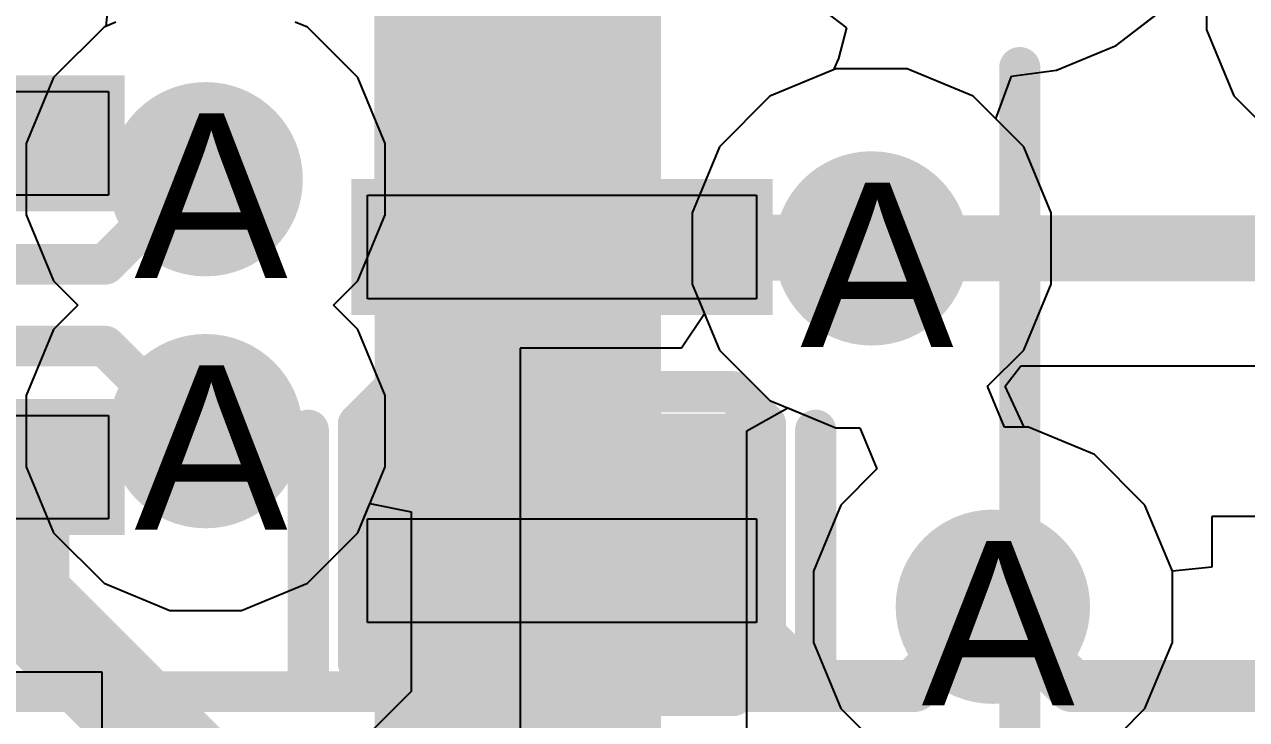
# Model space of a CAD drawing. Header units: inches. Extents: x 0 to 5271, y 0 to 5417.
# Drawn here: x 2.516 to 6.288, y 50.412 to 52.558 of the extents above; entities that cross this region are included whole.
import ezdxf

# ---------------------------------------------------------------- set-up
doc = ezdxf.new("R2010")
doc.units = ezdxf.units.IN
for name, color, linetype in [('Bottom Layer', 5, 'Continuous'), ('Bottom Overlay', 54, 'Continuous'), ('Bottom Paste', 16, 'Continuous'), ('Bottom Solder', 6, 'Continuous'), ('Drill Drawing', 1, 'Continuous'), ('L2_GND1', 16, 'Continuous'), ('L3_SIG1', 76, 'Continuous'), ('L4_PWR', 90, 'Continuous'), ('L5_GND2', 156, 'Continuous'), ('L6_SIG2', 130, 'Continuous'), ('L7_GND3', 216, 'Continuous'), ('Top Layer', 1, 'Continuous'), ('Top Overlay', 2, 'Continuous'), ('Top Paste', 8, 'Continuous'), ('Top Solder', 216, 'Continuous'), ('Via Holes', 16, 'Continuous')]:
    doc.layers.add(name, color=color, linetype=linetype)
doc.styles.add('Arial', font='', dxfattribs={"height": 0.2})
doc.styles.get('Arial').set_extended_font_data('Arial')

# ---------------------------------------------------------------- blocks, each defined once
blk = doc.blocks.new('C___0402_B_83')
at = {"layer": 'Bottom Layer'}
for points in [[(-0.2413, 0.3175), (-0.2413, -0.3175), (-0.6985, -0.3175), (-0.6985, 0.3175)], [(0.6985, 0.3175), (0.6985, -0.3175), (0.2413, -0.3175), (0.2413, 0.3175)]]:
    blk.add_hatch(color=5, dxfattribs=at).paths.add_polyline_path(points)
at = {"layer": 'Bottom Paste'}
for points in [[(-0.2413, 0.3175), (-0.2413, -0.3175), (-0.6985, -0.3175), (-0.6985, 0.3175)], [(0.6985, 0.3175), (0.6985, -0.3175), (0.2413, -0.3175), (0.2413, 0.3175)]]:
    blk.add_hatch(color=16, dxfattribs=at).paths.add_polyline_path(points)
at = {"layer": 'Bottom Solder'}
for points in [[(-0.1813, 0.3775), (-0.1813, -0.3775), (-0.7585, -0.3775), (-0.7585, 0.3775)], [(0.7585, 0.3775), (0.7585, -0.3775), (0.1813, -0.3775), (0.1813, 0.3775)]]:
    blk.add_hatch(color=6, dxfattribs=at).paths.add_polyline_path(points)
at = {"layer": 'Bottom Overlay'}
for points in [[(-0.7874, -0.4064, 0.127, 0.127, 0), (-0.7874, 0.4064, 0.127, 0.127, 0)], [(-0.2794, 0.4064, 0.127, 0.127, 0), (-0.7874, 0.4064, 0.127, 0.127, 0)], [(0.7874, 0.4064, 0.127, 0.127, 0), (0.2794, 0.4064, 0.127, 0.127, 0)], [(0.7874, -0.4064, 0.127, 0.127, 0), (0.7874, 0.4064, 0.127, 0.127, 0)], [(-0.2794, -0.4064, 0.127, 0.127, 0), (-0.7874, -0.4064, 0.127, 0.127, 0)], [(0.7874, -0.4064, 0.127, 0.127, 0), (0.2794, -0.4064, 0.127, 0.127, 0)]]:
    blk.add_lwpolyline(points, format="xyseb", dxfattribs=at)
for points in [[(-0.8192, 0.4064, 0.0635, 0.0635, 1), (-0.7557, 0.4064, 0.0635, 0.0635, 1)], [(-0.8192, 0.4064, 0.0635, 0.0635, 1), (-0.7557, 0.4064, 0.0635, 0.0635, 1)], [(-0.3112, 0.4064, 0.0635, 0.0635, 1), (-0.2477, 0.4064, 0.0635, 0.0635, 1)], [(0.2476, 0.4064, 0.0635, 0.0635, 1), (0.3111, 0.4064, 0.0635, 0.0635, 1)], [(0.7556, 0.4064, 0.0635, 0.0635, 1), (0.8191, 0.4064, 0.0635, 0.0635, 1)], [(0.7556, 0.4064, 0.0635, 0.0635, 1), (0.8191, 0.4064, 0.0635, 0.0635, 1)], [(-0.8192, -0.4064, 0.0635, 0.0635, 1), (-0.7557, -0.4064, 0.0635, 0.0635, 1)], [(-0.8192, -0.4064, 0.0635, 0.0635, 1), (-0.7557, -0.4064, 0.0635, 0.0635, 1)], [(-0.3112, -0.4064, 0.0635, 0.0635, 1), (-0.2477, -0.4064, 0.0635, 0.0635, 1)], [(0.2476, -0.4064, 0.0635, 0.0635, 1), (0.3111, -0.4064, 0.0635, 0.0635, 1)], [(0.7556, -0.4064, 0.0635, 0.0635, 1), (0.8191, -0.4064, 0.0635, 0.0635, 1)], [(0.7556, -0.4064, 0.0635, 0.0635, 1), (0.8191, -0.4064, 0.0635, 0.0635, 1)]]:
    blk.add_lwpolyline(points, format="xyseb", close=True, dxfattribs=at)
blk = doc.blocks.new('DFN1006_2L__B__D____________B_99')
at = {"layer": 'Bottom Layer'}
for points in [[(-0.525, 0.35), (-0.125, 0.35), (-0.125, -0.35), (-0.525, -0.35)], [(0.125, 0.35), (0.525, 0.35), (0.525, -0.35), (0.125, -0.35)]]:
    blk.add_hatch(color=5, dxfattribs=at).paths.add_polyline_path(points)
at = {"layer": 'Bottom Paste'}
for points in [[(-0.525, 0.35), (-0.125, 0.35), (-0.125, -0.35), (-0.525, -0.35)], [(0.125, 0.35), (0.525, 0.35), (0.525, -0.35), (0.125, -0.35)]]:
    blk.add_hatch(color=16, dxfattribs=at).paths.add_polyline_path(points)
at = {"layer": 'Bottom Solder'}
for points in [[(-0.5758, 0.4008), (-0.0742, 0.4008), (-0.0742, -0.4008), (-0.5758, -0.4008)], [(0.0742, 0.4008), (0.5758, 0.4008), (0.5758, -0.4008), (0.0742, -0.4008)]]:
    blk.add_hatch(color=6, dxfattribs=at).paths.add_polyline_path(points)
at = {"layer": 'Bottom Overlay'}
for points in [[(-0.5284, 0.4692, 0.127, 0.127, 0), (-0.6284, 0.3692, 0.127, 0.127, 0)], [(-0.254, 0.4692, 0.127, 0.127, 0), (-0.5284, 0.4692, 0.127, 0.127, 0)], [(0.5283, 0.4692, 0.127, 0.127, 0), (0.254, 0.4692, 0.127, 0.127, 0)], [(0.6283, 0.3692, 0.127, 0.127, 0), (0.5283, 0.4692, 0.127, 0.127, 0)], [(-0.783, 0.41, 0.127, 0.127, 0), (-0.783, -0.35, 0.127, 0.127, 0)], [(0.7829, 0.41, 0.127, 0.127, 0), (0.7829, -0.35, 0.127, 0.127, 0)], [(-0.6284, 0.3692, 0.127, 0.127, 0), (-0.6284, -0.3691, 0.127, 0.127, 0)], [(0.6283, 0.3692, 0.127, 0.127, 0), (0.6283, -0.3691, 0.127, 0.127, 0)], [(-0.5284, -0.4691, 0.127, 0.127, 0), (-0.6284, -0.3691, 0.127, 0.127, 0)], [(0.6283, -0.3691, 0.127, 0.127, 0), (0.5283, -0.4691, 0.127, 0.127, 0)], [(-0.4984, -0.4691, 0.127, 0.127, 0), (-0.5284, -0.4691, 0.127, 0.127, 0)], [(-0.254, -0.4691, 0.127, 0.127, 0), (-0.4984, -0.4691, 0.127, 0.127, 0)], [(0.4983, -0.4691, 0.127, 0.127, 0), (0.254, -0.4691, 0.127, 0.127, 0)], [(0.5283, -0.4691, 0.127, 0.127, 0), (0.4983, -0.4691, 0.127, 0.127, 0)]]:
    blk.add_lwpolyline(points, format="xyseb", dxfattribs=at)
for points in [[(-0.5601, 0.4692, 0.0635, 0.0635, 1), (-0.4966, 0.4692, 0.0635, 0.0635, 1)], [(-0.5601, 0.4692, 0.0635, 0.0635, 1), (-0.4966, 0.4692, 0.0635, 0.0635, 1)], [(-0.2858, 0.4692, 0.0635, 0.0635, 1), (-0.2223, 0.4692, 0.0635, 0.0635, 1)], [(0.2222, 0.4692, 0.0635, 0.0635, 1), (0.2857, 0.4692, 0.0635, 0.0635, 1)], [(0.4965, 0.4692, 0.0635, 0.0635, 1), (0.56, 0.4692, 0.0635, 0.0635, 1)], [(0.4965, 0.4692, 0.0635, 0.0635, 1), (0.56, 0.4692, 0.0635, 0.0635, 1)], [(-0.8147, 0.41, 0.0635, 0.0635, 1), (-0.7512, 0.41, 0.0635, 0.0635, 1)], [(0.7512, 0.41, 0.0635, 0.0635, 1), (0.8147, 0.41, 0.0635, 0.0635, 1)], [(-0.6601, 0.3692, 0.0635, 0.0635, 1), (-0.5966, 0.3692, 0.0635, 0.0635, 1)], [(-0.6601, 0.3692, 0.0635, 0.0635, 1), (-0.5966, 0.3692, 0.0635, 0.0635, 1)], [(0.5966, 0.3692, 0.0635, 0.0635, 1), (0.6601, 0.3692, 0.0635, 0.0635, 1)], [(0.5966, 0.3692, 0.0635, 0.0635, 1), (0.6601, 0.3692, 0.0635, 0.0635, 1)], [(-0.8147, -0.35, 0.0635, 0.0635, 1), (-0.7512, -0.35, 0.0635, 0.0635, 1)], [(0.7512, -0.35, 0.0635, 0.0635, 1), (0.8147, -0.35, 0.0635, 0.0635, 1)], [(-0.6601, -0.3691, 0.0635, 0.0635, 1), (-0.5966, -0.3691, 0.0635, 0.0635, 1)], [(-0.6601, -0.3691, 0.0635, 0.0635, 1), (-0.5966, -0.3691, 0.0635, 0.0635, 1)], [(0.5966, -0.3691, 0.0635, 0.0635, 1), (0.6601, -0.3691, 0.0635, 0.0635, 1)], [(0.5966, -0.3691, 0.0635, 0.0635, 1), (0.6601, -0.3691, 0.0635, 0.0635, 1)], [(-0.5601, -0.4691, 0.0635, 0.0635, 1), (-0.4966, -0.4691, 0.0635, 0.0635, 1)], [(-0.5601, -0.4691, 0.0635, 0.0635, 1), (-0.4966, -0.4691, 0.0635, 0.0635, 1)], [(-0.5301, -0.4691, 0.0635, 0.0635, 1), (-0.4666, -0.4691, 0.0635, 0.0635, 1)], [(-0.5301, -0.4691, 0.0635, 0.0635, 1), (-0.4666, -0.4691, 0.0635, 0.0635, 1)], [(-0.2858, -0.4691, 0.0635, 0.0635, 1), (-0.2223, -0.4691, 0.0635, 0.0635, 1)], [(0.2222, -0.4691, 0.0635, 0.0635, 1), (0.2857, -0.4691, 0.0635, 0.0635, 1)], [(0.4666, -0.4691, 0.0635, 0.0635, 1), (0.5301, -0.4691, 0.0635, 0.0635, 1)], [(0.4666, -0.4691, 0.0635, 0.0635, 1), (0.5301, -0.4691, 0.0635, 0.0635, 1)], [(0.4965, -0.4691, 0.0635, 0.0635, 1), (0.56, -0.4691, 0.0635, 0.0635, 1)], [(0.4965, -0.4691, 0.0635, 0.0635, 1), (0.56, -0.4691, 0.0635, 0.0635, 1)]]:
    blk.add_lwpolyline(points, format="xyseb", close=True, dxfattribs=at)
blk = doc.blocks.new('TYPE_C_31_D_07_150')
at = {"layer": 'Top Layer'}
for points in [[(-1.6, 0.3199), (-0.4, 0.3199), (-0.4, 0), (-1.6, 0)], [(0.4, 0), (1.6, 0), (1.6, -0.32), (0.4, -0.32)], [(-1.6, -0.68), (-0.4, -0.68), (-0.4, -1), (-1.6, -1)], [(0.4, -1), (1.6, -1), (1.6, -1.32), (0.4, -1.32)]]:
    blk.add_hatch(color=1, dxfattribs=at).paths.add_polyline_path(points)
at = {"layer": 'Top Solder'}
for points in [[(-1.65, 0.37), (-0.35, 0.37), (-0.35, -0.0501), (-1.65, -0.0501)], [(0.35, 0.05), (1.65, 0.05), (1.65, -0.37), (0.35, -0.37)], [(-1.65, -0.63), (-0.35, -0.63), (-0.35, -1.0501), (-1.65, -1.0501)], [(0.35, -0.95), (1.65, -0.95), (1.65, -1.37), (0.35, -1.37)]]:
    blk.add_hatch(color=216, dxfattribs=at).paths.add_polyline_path(points)
at = {"layer": 'Top Overlay'}
blk.add_lwpolyline([(-2.413, 1.3935, 0.127, 0.127, 0), (-2.413, -1.3937, 0.127, 0.127, 0)], format="xyseb", dxfattribs=at)
blk.add_lwpolyline([(-2.4447, -1.3937, 0.0635, 0.0635, 1), (-2.3812, -1.3937, 0.0635, 0.0635, 1)], format="xyseb", close=True, dxfattribs=at)
at = {"layer": 'Top Paste'}
for p, q in [((-1.6, 0), (-1.6, 0.32)), ((-1.6, 0.32), (-0.4, 0.32)), ((-0.4, 0.32), (-0.4, 0)), ((-0.4, 0), (-1.6, 0)), ((0.4, -0.32), (0.4, 0)), ((0.4, 0), (1.6, 0)), ((1.6, -0.32), (0.4, -0.32)), ((-1.6, -1), (-1.6, -0.68)), ((-1.6, -0.68), (-0.4, -0.68)), ((-0.4, -0.68), (-0.4, -1)), ((-0.4, -1), (-1.6, -1)), ((0.4, -1.32), (0.4, -1)), ((0.4, -1), (1.6, -1)), ((1.6, -1.32), (0.4, -1.32))]:
    blk.add_line(p, q, dxfattribs=at)

msp = doc.modelspace()

# ---------------------------------------------------------------- hatches: boundary and pattern name
at = {"layer": 'Bottom Layer'}
h = msp.add_hatch(color=5, dxfattribs=at)
edge = h.paths.add_edge_path()
edge.add_arc((3.0752, 52.0803), 0.3, 0, 360)
h = msp.add_hatch(color=5, dxfattribs=at)
edge = h.paths.add_edge_path()
edge.add_arc((5.1308, 51.8668), 0.3, 0, 360)
h = msp.add_hatch(color=5, dxfattribs=at)
edge = h.paths.add_edge_path()
edge.add_arc((3.0752, 51.3025), 0.3, 0, 360)
h = msp.add_hatch(color=5, dxfattribs=at)
edge = h.paths.add_edge_path()
edge.add_arc((5.505, 50.7603), 0.3, 0, 360)
at = {"layer": 'L2_GND1'}
h = msp.add_hatch(color=16, dxfattribs=at)
edge = h.paths.add_edge_path()
edge.add_arc((3.0752, 52.0803), 0.3, 0, 360)
h = msp.add_hatch(color=16, dxfattribs=at)
edge = h.paths.add_edge_path()
edge.add_arc((5.1308, 51.8668), 0.3, 0, 360)
h = msp.add_hatch(color=16, dxfattribs=at)
edge = h.paths.add_edge_path()
edge.add_arc((3.0752, 51.3025), 0.3, 0, 360)
h = msp.add_hatch(color=16, dxfattribs=at)
edge = h.paths.add_edge_path()
edge.add_arc((5.505, 50.7603), 0.3, 0, 360)
at = {"layer": 'L3_SIG1'}
h = msp.add_hatch(color=76, dxfattribs=at)
edge = h.paths.add_edge_path()
edge.add_arc((3.0752, 52.0803), 0.3, 0, 360)
h = msp.add_hatch(color=76, dxfattribs=at)
edge = h.paths.add_edge_path()
edge.add_arc((5.1308, 51.8668), 0.3, 0, 360)
h = msp.add_hatch(color=76, dxfattribs=at)
edge = h.paths.add_edge_path()
edge.add_arc((3.0752, 51.3025), 0.3, 0, 360)
h = msp.add_hatch(color=76, dxfattribs=at)
edge = h.paths.add_edge_path()
edge.add_arc((5.505, 50.7603), 0.3, 0, 360)
at = {"layer": 'L4_PWR'}
h = msp.add_hatch(color=90, dxfattribs=at)
edge = h.paths.add_edge_path()
edge.add_arc((3.0752, 52.0803), 0.3, 0, 360)
h = msp.add_hatch(color=90, dxfattribs=at)
edge = h.paths.add_edge_path()
edge.add_arc((5.1308, 51.8668), 0.3, 0, 360)
h = msp.add_hatch(color=90, dxfattribs=at)
edge = h.paths.add_edge_path()
edge.add_arc((3.0752, 51.3025), 0.3, 0, 360)
h = msp.add_hatch(color=90, dxfattribs=at)
edge = h.paths.add_edge_path()
edge.add_arc((5.505, 50.7603), 0.3, 0, 360)
at = {"layer": 'L5_GND2'}
h = msp.add_hatch(color=156, dxfattribs=at)
edge = h.paths.add_edge_path()
edge.add_arc((3.0752, 52.0803), 0.3, 0, 360)
h = msp.add_hatch(color=156, dxfattribs=at)
edge = h.paths.add_edge_path()
edge.add_arc((5.1308, 51.8668), 0.3, 0, 360)
h = msp.add_hatch(color=156, dxfattribs=at)
edge = h.paths.add_edge_path()
edge.add_arc((3.0752, 51.3025), 0.3, 0, 360)
h = msp.add_hatch(color=156, dxfattribs=at)
edge = h.paths.add_edge_path()
edge.add_arc((5.505, 50.7603), 0.3, 0, 360)
at = {"layer": 'L6_SIG2'}
h = msp.add_hatch(color=130, dxfattribs=at)
edge = h.paths.add_edge_path()
edge.add_arc((3.0752, 52.0803), 0.3, 0, 360)
h = msp.add_hatch(color=130, dxfattribs=at)
edge = h.paths.add_edge_path()
edge.add_arc((5.1308, 51.8668), 0.3, 0, 360)
h = msp.add_hatch(color=130, dxfattribs=at)
edge = h.paths.add_edge_path()
edge.add_arc((3.0752, 51.3025), 0.3, 0, 360)
h = msp.add_hatch(color=130, dxfattribs=at)
edge = h.paths.add_edge_path()
edge.add_arc((5.505, 50.7603), 0.3, 0, 360)
at = {"layer": 'L7_GND3'}
h = msp.add_hatch(color=216, dxfattribs=at)
edge = h.paths.add_edge_path()
edge.add_arc((3.0752, 52.0803), 0.3, 0, 360)
h = msp.add_hatch(color=216, dxfattribs=at)
edge = h.paths.add_edge_path()
edge.add_arc((5.1308, 51.8668), 0.3, 0, 360)
h = msp.add_hatch(color=216, dxfattribs=at)
edge = h.paths.add_edge_path()
edge.add_arc((3.0752, 51.3025), 0.3, 0, 360)
h = msp.add_hatch(color=216, dxfattribs=at)
edge = h.paths.add_edge_path()
edge.add_arc((5.505, 50.7603), 0.3, 0, 360)
at = {"layer": 'Top Layer'}
h = msp.add_hatch(color=1, dxfattribs=at)
edge = h.paths.add_edge_path()
edge.add_arc((3.0752, 52.0803), 0.3, 0, 360)
h = msp.add_hatch(color=1, dxfattribs=at)
edge = h.paths.add_edge_path()
edge.add_arc((5.1308, 51.8668), 0.3, 0, 360)
h = msp.add_hatch(color=1, dxfattribs=at)
edge = h.paths.add_edge_path()
edge.add_arc((3.0752, 51.3025), 0.3, 0, 360)
h = msp.add_hatch(color=1, dxfattribs=at)
edge = h.paths.add_edge_path()
edge.add_arc((5.505, 50.7603), 0.3, 0, 360)
at = {"layer": 'Via Holes'}
h = msp.add_hatch(color=7, dxfattribs=at)
edge = h.paths.add_edge_path()
edge.add_arc((3.0752, 52.0803), 0.15, 0, 360)
h = msp.add_hatch(color=7, dxfattribs=at)
edge = h.paths.add_edge_path()
edge.add_arc((5.1308, 51.8668), 0.15, 0, 360)
h = msp.add_hatch(color=7, dxfattribs=at)
edge = h.paths.add_edge_path()
edge.add_arc((3.0752, 51.3025), 0.15, 0, 360)
h = msp.add_hatch(color=7, dxfattribs=at)
edge = h.paths.add_edge_path()
edge.add_arc((5.505, 50.7603), 0.15, 0, 360)

# ---------------------------------------------------------------- linework, layer by layer
at = {"layer": 'Bottom Layer'}
for p, q in [((4.9672, 52.6136), (5.053, 52.5478)), ((5.8852, 52.4928), (6.0427, 52.6136)), ((2.7614, 52.5499), (2.6056, 52.3941)), ((2.7974, 52.5648), (2.7614, 52.5499)), ((3.3891, 52.5499), (3.3512, 52.5656)), ((3.5449, 52.3941), (3.3891, 52.5499)), ((5.053, 52.5478), (5.0288, 52.4531)), ((5.7018, 52.4168), (5.8852, 52.4928)), ((5.0288, 52.4531), (5.0136, 52.4179)), ((5.0136, 52.4179), (4.817, 52.3365)), ((5.5141, 52.2669), (5.5623, 52.3984)), ((5.5623, 52.3984), (5.7018, 52.4168)), ((2.6056, 52.3941), (2.5212, 52.1905)), ((3.6292, 52.1905), (3.5449, 52.3941)), ((4.817, 52.3365), (4.6611, 52.1806)), ((5.6005, 52.1806), (5.5141, 52.2669)), ((2.5212, 52.1905), (2.5212, 51.9701)), ((3.6292, 51.9701), (3.6292, 52.1905)), ((4.6611, 52.1806), (4.5768, 51.977)), ((5.6848, 51.977), (5.6005, 52.1806)), ((2.5212, 51.9701), (2.6056, 51.7665)), ((3.5449, 51.7665), (3.6292, 51.9701)), ((4.5768, 51.977), (4.5768, 51.7566)), ((5.6848, 51.7566), (5.6848, 51.977)), ((2.6056, 51.7665), (2.6807, 51.6914)), ((3.4698, 51.6914), (3.5449, 51.7665)), ((4.5768, 51.7566), (4.6148, 51.6647)), ((5.6005, 51.553), (5.6848, 51.7566)), ((2.6807, 51.6914), (2.6056, 51.6163)), ((3.5449, 51.6163), (3.4698, 51.6914)), ((4.6148, 51.6647), (4.5443, 51.5591)), ((2.6056, 51.6163), (2.5212, 51.4127)), ((3.6292, 51.4127), (3.5449, 51.6163)), ((4.5443, 51.5591), (4.046, 51.5591)), ((4.046, 51.5591), (4.046, 50.3511)), ((5.4887, 51.4413), (5.6005, 51.553)), ((5.5413, 51.3143), (5.4887, 51.4413)), ((2.5212, 51.4127), (2.5212, 51.1923)), ((3.6292, 51.1923), (3.6292, 51.4127)), ((5.6152, 51.3143), (5.5413, 51.3143)), ((5.8188, 51.2299), (5.6152, 51.3143)), ((5.9746, 51.0741), (5.8188, 51.2299)), ((2.5212, 51.1923), (2.6056, 50.9887)), ((3.5449, 50.9887), (3.6292, 51.1923)), ((6.059, 50.8705), (5.9746, 51.0741)), ((7.7904, 51.0388), (6.1808, 51.0388)), ((6.1808, 51.0388), (6.1808, 50.883)), ((2.6056, 50.9887), (2.7614, 50.8328)), ((3.3891, 50.8328), (3.5449, 50.9887)), ((6.1808, 50.883), (6.059, 50.8705)), ((2.7614, 50.8328), (2.965, 50.7485)), ((3.1854, 50.7485), (3.3891, 50.8328)), ((2.965, 50.7485), (3.1854, 50.7485)), ((2.7559, 50.5587), (1.6129, 50.5587)), ((2.7559, 49.7626), (2.7559, 50.5587))]:
    msp.add_line(p, q, dxfattribs=at)
for points in [[(3.85, 51.7114, 0.508, 0.508, 0), (3.85, 53.4459, 0.508, 0.508, 0)], [(3.85, 51.7114, 0.508, 0.508, 0), (3.8507, 51.7107, 0.508, 0.508, 0)], [(3.8507, 48.8731, 0.508, 0.508, 0), (3.8507, 51.7107, 0.508, 0.508, 0)], [(3.8024, 51.0159, 0.3048, 0.3048, 0), (3.8354, 51.0489, 0.3048, 0.3048, 0)], [(3.8354, 51.0489, 0.3048, 0.3048, 0), (3.8354, 51.054, 0.3048, 0.3048, 0)], [(2.2733, 51.0159, 0.3048, 0.3048, 0), (3.2203, 50.0689, 0.3048, 0.3048, 0)], [(4.5, 50.9551, 0.1608, 0.1608, 0), (4.9399, 50.5153, 0.1608, 0.1608, 0)], [(5.26, 50.5153, 0.1608, 0.1608, 0), (5.505, 50.7603, 0.1608, 0.1608, 0)], [(5.505, 50.7603, 0.1608, 0.1608, 0), (5.75, 50.5153, 0.1608, 0.1608, 0)], [(4.9399, 50.5153, 0.1608, 0.1608, 0), (5.26, 50.5153, 0.1608, 0.1608, 0)], [(5.75, 50.5153, 0.1608, 0.1608, 0), (7.0153, 50.5153, 0.1608, 0.1608, 0)]]:
    msp.add_lwpolyline(points, format="xyseb", dxfattribs=at)
for points in [[(3.723, 51.7114, 0.254, 0.254, 1), (3.977, 51.7114, 0.254, 0.254, 1)], [(3.723, 51.7114, 0.254, 0.254, 1), (3.977, 51.7114, 0.254, 0.254, 1)], [(3.7237, 51.7107, 0.254, 0.254, 1), (3.9777, 51.7107, 0.254, 0.254, 1)], [(3.7237, 51.7107, 0.254, 0.254, 1), (3.9777, 51.7107, 0.254, 0.254, 1)], [(3.7592, 51.054, 0.1524, 0.1524, 1), (3.9116, 51.054, 0.1524, 0.1524, 1)], [(3.7592, 51.0489, 0.1524, 0.1524, 1), (3.9116, 51.0489, 0.1524, 0.1524, 1)], [(3.7592, 51.0489, 0.1524, 0.1524, 1), (3.9116, 51.0489, 0.1524, 0.1524, 1)], [(3.7262, 51.0159, 0.1524, 0.1524, 1), (3.8786, 51.0159, 0.1524, 0.1524, 1)], [(4.4598, 50.9551, 0.0804, 0.0804, 1), (4.5402, 50.9551, 0.0804, 0.0804, 1)], [(5.4648, 50.7603, 0.0804, 0.0804, 1), (5.5452, 50.7603, 0.0804, 0.0804, 1)], [(5.4648, 50.7603, 0.0804, 0.0804, 1), (5.5452, 50.7603, 0.0804, 0.0804, 1)], [(4.8997, 50.5153, 0.0804, 0.0804, 1), (4.9801, 50.5153, 0.0804, 0.0804, 1)], [(4.8997, 50.5153, 0.0804, 0.0804, 1), (4.9801, 50.5153, 0.0804, 0.0804, 1)], [(5.2198, 50.5153, 0.0804, 0.0804, 1), (5.3002, 50.5153, 0.0804, 0.0804, 1)], [(5.2198, 50.5153, 0.0804, 0.0804, 1), (5.3002, 50.5153, 0.0804, 0.0804, 1)], [(5.7098, 50.5153, 0.0804, 0.0804, 1), (5.7902, 50.5153, 0.0804, 0.0804, 1)], [(5.7098, 50.5153, 0.0804, 0.0804, 1), (5.7902, 50.5153, 0.0804, 0.0804, 1)]]:
    msp.add_lwpolyline(points, format="xyseb", close=True, dxfattribs=at)
at = {"layer": 'L2_GND1'}
for p, q in [((6.1643, 52.7616), (6.1643, 52.5412)), ((2.7614, 52.5499), (2.6056, 52.3941)), ((2.7974, 52.5648), (2.7614, 52.5499)), ((3.3891, 52.5499), (3.3512, 52.5656)), ((3.5449, 52.3941), (3.3891, 52.5499)), ((6.1643, 52.5412), (6.2486, 52.3375)), ((5.0206, 52.4208), (4.817, 52.3365)), ((5.241, 52.4208), (5.0206, 52.4208)), ((5.4446, 52.3365), (5.241, 52.4208)), ((2.6056, 52.3941), (2.5212, 52.1905)), ((3.6292, 52.1905), (3.5449, 52.3941)), ((4.817, 52.3365), (4.6611, 52.1806)), ((5.6005, 52.1806), (5.4446, 52.3365)), ((6.2486, 52.3375), (6.4045, 52.1817)), ((2.5212, 52.1905), (2.5212, 51.9701)), ((3.6292, 51.9701), (3.6292, 52.1905)), ((4.6611, 52.1806), (4.5768, 51.977)), ((5.6848, 51.977), (5.6005, 52.1806)), ((2.5212, 51.9701), (2.6056, 51.7665)), ((3.5449, 51.7665), (3.6292, 51.9701)), ((4.5768, 51.977), (4.5768, 51.7566)), ((5.6848, 51.7566), (5.6848, 51.977)), ((2.6056, 51.7665), (2.6807, 51.6914)), ((3.4698, 51.6914), (3.5449, 51.7665)), ((4.5768, 51.7566), (4.6611, 51.553)), ((5.6005, 51.553), (5.6848, 51.7566)), ((2.6807, 51.6914), (2.6056, 51.6163)), ((3.5449, 51.6163), (3.4698, 51.6914)), ((2.6056, 51.6163), (2.5212, 51.4127)), ((3.6292, 51.4127), (3.5449, 51.6163)), ((4.6611, 51.553), (4.817, 51.3971)), ((5.4887, 51.4413), (5.6005, 51.553)), ((5.5413, 51.3143), (5.4887, 51.4413)), ((2.5212, 51.4127), (2.5212, 51.1923)), ((3.6292, 51.1923), (3.6292, 51.4127)), ((4.817, 51.3971), (5.0206, 51.3128)), ((5.0206, 51.3128), (5.0944, 51.3128)), ((5.0944, 51.3128), (5.147, 51.1858)), ((5.6152, 51.3143), (5.5413, 51.3143)), ((5.8188, 51.2299), (5.6152, 51.3143)), ((5.9746, 51.0741), (5.8188, 51.2299)), ((2.5212, 51.1923), (2.6056, 50.9887)), ((3.5449, 50.9887), (3.6292, 51.1923)), ((5.147, 51.1858), (5.0353, 51.0741)), ((5.0353, 51.0741), (4.951, 50.8705)), ((6.059, 50.8705), (5.9746, 51.0741)), ((2.6056, 50.9887), (2.7614, 50.8328)), ((3.3891, 50.8328), (3.5449, 50.9887)), ((4.951, 50.8705), (4.951, 50.6501)), ((6.059, 50.6501), (6.059, 50.8705)), ((2.7614, 50.8328), (2.965, 50.7485)), ((3.1854, 50.7485), (3.3891, 50.8328)), ((2.965, 50.7485), (3.1854, 50.7485)), ((4.951, 50.6501), (5.0353, 50.4465)), ((5.9746, 50.4465), (6.059, 50.6501)), ((5.0353, 50.4465), (5.1104, 50.3714)), ((5.8996, 50.3714), (5.9746, 50.4465))]:
    msp.add_line(p, q, dxfattribs=at)
at = {"layer": 'L3_SIG1'}
for p, q in [((5.5431, 51.4413), (5.5917, 51.5042)), ((5.5917, 51.5042), (7.6657, 51.5042)), ((5.602, 51.3143), (5.5431, 51.4413)), ((5.6152, 51.3143), (5.602, 51.3143)), ((5.8188, 51.2299), (5.6152, 51.3143)), ((5.9746, 51.0741), (5.8188, 51.2299)), ((6.059, 50.8705), (5.9746, 51.0741)), ((6.059, 50.6501), (6.059, 50.8705)), ((5.9746, 50.4465), (6.059, 50.6501)), ((5.8996, 50.3714), (5.9746, 50.4465))]:
    msp.add_line(p, q, dxfattribs=at)
for points in [[(2.7645, 51.8176, 0.1256, 0.1256, 0), (3.0271, 52.0803, 0.1256, 0.1256, 0)], [(3.0271, 52.0803, 0.1256, 0.1256, 0), (3.0752, 52.0803, 0.1256, 0.1256, 0)], [(5.1308, 51.8668, 0.2032, 0.2032, 0), (7.8159, 51.8668, 0.2032, 0.2032, 0)], [(2.1337, 51.8176, 0.1256, 0.1256, 0), (2.7645, 51.8176, 0.1256, 0.1256, 0)], [(2.2383, 51.5651, 0.1256, 0.1256, 0), (2.7645, 51.5651, 0.1256, 0.1256, 0)], [(2.7645, 51.5651, 0.1256, 0.1256, 0), (3.0271, 51.3025, 0.1256, 0.1256, 0)], [(3.0271, 51.3025, 0.1256, 0.1256, 0), (3.0752, 51.3025, 0.1256, 0.1256, 0)], [(4.3122, 50.9087, 0.1256, 0.1256, -0.414214), (4.4385, 51.035, 0.1256, 0.1256, 0)], [(4.4385, 51.035, 0.1256, 0.1256, 0), (4.4385, 51.035, 0.1256, 0.1256, 0)], [(4.4385, 51.035, 0.1256, 0.1256, -0.414214), (4.5647, 50.9087, 0.1256, 0.1256, 0)], [(4.3122, 50.6239, 0.1256, 0.1256, 0), (4.3122, 50.9087, 0.1256, 0.1256, 0)], [(4.5647, 50.6239, 0.1256, 0.1256, 0), (4.5647, 50.9087, 0.1256, 0.1256, 0)], [(5.2424, 50.4977, 0.1256, 0.1256, 0), (5.505, 50.7603, 0.1256, 0.1256, 0)], [(4.3122, 50.6239, 0.1256, 0.1256, -0.414214), (4.1859, 50.4977, 0.1256, 0.1256, 0)], [(4.691, 50.4977, 0.1256, 0.1256, -0.414214), (4.5647, 50.6239, 0.1256, 0.1256, 0)], [(2.3066, 50.4977, 0.1256, 0.1256, 0), (3.7676, 50.4977, 0.1256, 0.1256, 0)], [(3.7676, 50.4977, 0.1256, 0.1256, 0), (4.1859, 50.4977, 0.1256, 0.1256, 0)], [(4.691, 50.4977, 0.1256, 0.1256, 0), (5.0064, 50.4977, 0.1256, 0.1256, 0)], [(5.0064, 50.4977, 0.1256, 0.1256, 0), (5.2424, 50.4977, 0.1256, 0.1256, 0)]]:
    msp.add_lwpolyline(points, format="xyseb", dxfattribs=at)
for points in [[(2.9957, 52.0803, 0.0628, 0.0628, 1), (3.0585, 52.0803, 0.0628, 0.0628, 1)], [(2.9957, 52.0803, 0.0628, 0.0628, 1), (3.0585, 52.0803, 0.0628, 0.0628, 1)], [(3.0438, 52.0803, 0.0628, 0.0628, 1), (3.1066, 52.0803, 0.0628, 0.0628, 1)], [(5.08, 51.8668, 0.1016, 0.1016, 1), (5.1816, 51.8668, 0.1016, 0.1016, 1)], [(2.7331, 51.8176, 0.0628, 0.0628, 1), (2.7959, 51.8176, 0.0628, 0.0628, 1)], [(2.7331, 51.8176, 0.0628, 0.0628, 1), (2.7959, 51.8176, 0.0628, 0.0628, 1)], [(2.7331, 51.5651, 0.0628, 0.0628, 1), (2.7959, 51.5651, 0.0628, 0.0628, 1)], [(2.7331, 51.5651, 0.0628, 0.0628, 1), (2.7959, 51.5651, 0.0628, 0.0628, 1)], [(2.9957, 51.3025, 0.0628, 0.0628, 1), (3.0585, 51.3025, 0.0628, 0.0628, 1)], [(2.9957, 51.3025, 0.0628, 0.0628, 1), (3.0585, 51.3025, 0.0628, 0.0628, 1)], [(3.0438, 51.3025, 0.0628, 0.0628, 1), (3.1066, 51.3025, 0.0628, 0.0628, 1)], [(4.4071, 51.035, 0.0628, 0.0628, 1), (4.4698, 51.035, 0.0628, 0.0628, 1)], [(4.4071, 51.035, 0.0628, 0.0628, 1), (4.4699, 51.035, 0.0628, 0.0628, 1)], [(4.4071, 51.035, 0.0628, 0.0628, 1), (4.4698, 51.035, 0.0628, 0.0628, 1)], [(4.4071, 51.035, 0.0628, 0.0628, 1), (4.4699, 51.035, 0.0628, 0.0628, 1)], [(4.2808, 50.9087, 0.0628, 0.0628, 1), (4.3436, 50.9087, 0.0628, 0.0628, 1)], [(4.2808, 50.9087, 0.0628, 0.0628, 1), (4.3436, 50.9087, 0.0628, 0.0628, 1)], [(4.5333, 50.9087, 0.0628, 0.0628, 1), (4.5961, 50.9087, 0.0628, 0.0628, 1)], [(4.5333, 50.9087, 0.0628, 0.0628, 1), (4.5961, 50.9087, 0.0628, 0.0628, 1)], [(5.4736, 50.7603, 0.0628, 0.0628, 1), (5.5364, 50.7603, 0.0628, 0.0628, 1)], [(4.2808, 50.6239, 0.0628, 0.0628, 1), (4.3436, 50.6239, 0.0628, 0.0628, 1)], [(4.2808, 50.6239, 0.0628, 0.0628, 1), (4.3436, 50.6239, 0.0628, 0.0628, 1)], [(4.5333, 50.6239, 0.0628, 0.0628, 1), (4.5961, 50.6239, 0.0628, 0.0628, 1)], [(4.5333, 50.6239, 0.0628, 0.0628, 1), (4.5961, 50.6239, 0.0628, 0.0628, 1)], [(3.7362, 50.4977, 0.0628, 0.0628, 1), (3.799, 50.4977, 0.0628, 0.0628, 1)], [(3.7362, 50.4977, 0.0628, 0.0628, 1), (3.799, 50.4977, 0.0628, 0.0628, 1)], [(4.1545, 50.4977, 0.0628, 0.0628, 1), (4.2173, 50.4977, 0.0628, 0.0628, 1)], [(4.1545, 50.4977, 0.0628, 0.0628, 1), (4.2173, 50.4977, 0.0628, 0.0628, 1)], [(4.6596, 50.4977, 0.0628, 0.0628, 1), (4.7224, 50.4977, 0.0628, 0.0628, 1)], [(4.6596, 50.4977, 0.0628, 0.0628, 1), (4.7224, 50.4977, 0.0628, 0.0628, 1)], [(4.975, 50.4977, 0.0628, 0.0628, 1), (5.0378, 50.4977, 0.0628, 0.0628, 1)], [(4.975, 50.4977, 0.0628, 0.0628, 1), (5.0378, 50.4977, 0.0628, 0.0628, 1)], [(5.211, 50.4977, 0.0628, 0.0628, 1), (5.2738, 50.4977, 0.0628, 0.0628, 1)], [(5.211, 50.4977, 0.0628, 0.0628, 1), (5.2738, 50.4977, 0.0628, 0.0628, 1)]]:
    msp.add_lwpolyline(points, format="xyseb", close=True, dxfattribs=at)
at = {"layer": 'L4_PWR'}
for p, q in [((2.7811, 52.6956), (2.767, 52.5522)), ((5.8852, 52.4928), (6.0373, 52.6094)), ((2.7614, 52.5499), (2.6056, 52.3941)), ((2.767, 52.5522), (2.7614, 52.5499)), ((6.1643, 52.5634), (6.1643, 52.5412)), ((6.1643, 52.5412), (6.2486, 52.3375)), ((5.7018, 52.4168), (5.8852, 52.4928)), ((5.5141, 52.2669), (5.5623, 52.3984)), ((5.5623, 52.3984), (5.7018, 52.4168)), ((2.6056, 52.3941), (2.5212, 52.1905)), ((6.2486, 52.3375), (6.4045, 52.1817)), ((5.6005, 52.1806), (5.5141, 52.2669)), ((2.5212, 52.1905), (2.5212, 51.9701)), ((5.6848, 51.977), (5.6005, 52.1806)), ((2.5212, 51.9701), (2.6056, 51.7665)), ((5.6848, 51.7566), (5.6848, 51.977)), ((2.6056, 51.7665), (2.6807, 51.6914)), ((5.6005, 51.553), (5.6848, 51.7566)), ((2.6807, 51.6914), (2.6056, 51.6163)), ((2.6056, 51.6163), (2.5212, 51.4127)), ((5.4887, 51.4413), (5.6005, 51.553)), ((5.5413, 51.3143), (5.4887, 51.4413)), ((2.5212, 51.4127), (2.5212, 51.1923)), ((4.7451, 51.3031), (4.8721, 51.3743)), ((4.8721, 51.3743), (5.0206, 51.3128)), ((4.7451, 50.2844), (4.7451, 51.3031)), ((5.0206, 51.3128), (5.0944, 51.3128)), ((5.0944, 51.3128), (5.147, 51.1858)), ((5.6152, 51.3143), (5.5413, 51.3143)), ((5.8188, 51.2299), (5.6152, 51.3143)), ((5.9746, 51.0741), (5.8188, 51.2299)), ((2.5212, 51.1923), (2.6056, 50.9887)), ((5.147, 51.1858), (5.0353, 51.0741)), ((3.5449, 50.9887), (3.5822, 51.0786)), ((3.5822, 51.0786), (3.7092, 51.0534)), ((3.7092, 51.0534), (3.7092, 50.499)), ((5.0353, 51.0741), (4.951, 50.8705)), ((6.059, 50.8705), (5.9746, 51.0741)), ((2.6056, 50.9887), (2.7614, 50.8328)), ((3.3891, 50.8328), (3.5449, 50.9887)), ((4.951, 50.8705), (4.951, 50.6501)), ((6.059, 50.6501), (6.059, 50.8705)), ((2.7614, 50.8328), (2.965, 50.7485)), ((3.1854, 50.7485), (3.3891, 50.8328)), ((2.965, 50.7485), (3.1854, 50.7485)), ((4.951, 50.6501), (5.0353, 50.4465)), ((5.9746, 50.4465), (6.059, 50.6501)), ((3.7092, 50.499), (2.8921, 49.6819)), ((5.0353, 50.4465), (5.1104, 50.3714)), ((5.8996, 50.3714), (5.9746, 50.4465))]:
    msp.add_line(p, q, dxfattribs=at)
for points in [[(4.2271, 50.2844, 0.508, 0.508, 0), (4.2271, 53.9857, 0.508, 0.508, 0)], [(3.1189, 49.1762, 0.508, 0.508, 0), (4.2271, 50.2844, 0.508, 0.508, 0)]]:
    msp.add_lwpolyline(points, format="xyseb", dxfattribs=at)
msp.add_lwpolyline([(4.1001, 50.2844, 0.254, 0.254, 1), (4.3541, 50.2844, 0.254, 0.254, 1)], format="xyseb", close=True, dxfattribs=at)
msp.add_lwpolyline([(4.1001, 50.2844, 0.254, 0.254, 1), (4.3541, 50.2844, 0.254, 0.254, 1)], format="xyseb", close=True, dxfattribs=at)
at = {"layer": 'L5_GND2'}
for p, q in [((4.9672, 52.6136), (5.053, 52.5478)), ((5.8852, 52.4928), (6.0427, 52.6136)), ((2.7614, 52.5499), (2.6056, 52.3941)), ((2.7974, 52.5648), (2.7614, 52.5499)), ((3.3891, 52.5499), (3.3512, 52.5656)), ((3.5449, 52.3941), (3.3891, 52.5499)), ((5.053, 52.5478), (5.0288, 52.4531)), ((5.7018, 52.4168), (5.8852, 52.4928)), ((5.0288, 52.4531), (5.0136, 52.4179)), ((5.0136, 52.4179), (4.817, 52.3365)), ((5.5141, 52.2669), (5.5623, 52.3984)), ((5.5623, 52.3984), (5.7018, 52.4168)), ((2.6056, 52.3941), (2.5212, 52.1905)), ((3.6292, 52.1905), (3.5449, 52.3941)), ((4.817, 52.3365), (4.6611, 52.1806)), ((5.6005, 52.1806), (5.5141, 52.2669)), ((2.5212, 52.1905), (2.5212, 51.9701)), ((3.6292, 51.9701), (3.6292, 52.1905)), ((4.6611, 52.1806), (4.5768, 51.977)), ((5.6848, 51.977), (5.6005, 52.1806)), ((2.5212, 51.9701), (2.6056, 51.7665)), ((3.5449, 51.7665), (3.6292, 51.9701)), ((4.5768, 51.977), (4.5768, 51.7566)), ((5.6848, 51.7566), (5.6848, 51.977)), ((2.6056, 51.7665), (2.6807, 51.6914)), ((3.4698, 51.6914), (3.5449, 51.7665)), ((4.5768, 51.7566), (4.6611, 51.553)), ((5.6005, 51.553), (5.6848, 51.7566)), ((2.6807, 51.6914), (2.6056, 51.6163)), ((3.5449, 51.6163), (3.4698, 51.6914)), ((2.6056, 51.6163), (2.5212, 51.4127)), ((3.6292, 51.4127), (3.5449, 51.6163)), ((4.6611, 51.553), (4.817, 51.3971)), ((5.4887, 51.4413), (5.6005, 51.553)), ((5.5413, 51.3143), (5.4887, 51.4413)), ((2.5212, 51.4127), (2.5212, 51.1923)), ((3.6292, 51.1923), (3.6292, 51.4127)), ((4.817, 51.3971), (5.0206, 51.3128)), ((5.0206, 51.3128), (5.0944, 51.3128)), ((5.0944, 51.3128), (5.147, 51.1858)), ((5.6152, 51.3143), (5.5413, 51.3143)), ((5.8188, 51.2299), (5.6152, 51.3143)), ((5.9746, 51.0741), (5.8188, 51.2299)), ((2.5212, 51.1923), (2.6056, 50.9887)), ((3.5449, 50.9887), (3.6292, 51.1923)), ((5.147, 51.1858), (5.0353, 51.0741)), ((5.0353, 51.0741), (4.951, 50.8705)), ((6.059, 50.8705), (5.9746, 51.0741)), ((2.6056, 50.9887), (2.7614, 50.8328)), ((3.3891, 50.8328), (3.5449, 50.9887)), ((4.951, 50.8705), (4.951, 50.6501)), ((6.059, 50.6501), (6.059, 50.8705)), ((2.7614, 50.8328), (2.965, 50.7485)), ((3.1854, 50.7485), (3.3891, 50.8328)), ((2.965, 50.7485), (3.1854, 50.7485)), ((4.951, 50.6501), (5.0353, 50.4465)), ((5.9746, 50.4465), (6.059, 50.6501)), ((5.0353, 50.4465), (5.1104, 50.3714)), ((5.8996, 50.3714), (5.9746, 50.4465))]:
    msp.add_line(p, q, dxfattribs=at)
at = {"layer": 'L6_SIG2'}
for p, q in [((4.9672, 52.6136), (5.053, 52.5478)), ((5.8852, 52.4928), (6.0427, 52.6136)), ((2.7614, 52.5499), (2.6056, 52.3941)), ((2.7974, 52.5648), (2.7614, 52.5499)), ((3.3891, 52.5499), (3.3512, 52.5656)), ((3.5449, 52.3941), (3.3891, 52.5499)), ((5.053, 52.5478), (5.0288, 52.4531)), ((5.7018, 52.4168), (5.8852, 52.4928)), ((5.0288, 52.4531), (5.0136, 52.4179)), ((5.0136, 52.4179), (4.817, 52.3365)), ((5.5141, 52.2669), (5.5623, 52.3984)), ((5.5623, 52.3984), (5.7018, 52.4168)), ((2.6056, 52.3941), (2.5212, 52.1905)), ((3.6292, 52.1905), (3.5449, 52.3941)), ((4.817, 52.3365), (4.6611, 52.1806)), ((5.6005, 52.1806), (5.5141, 52.2669)), ((2.5212, 52.1905), (2.5212, 51.9701)), ((3.6292, 51.9701), (3.6292, 52.1905)), ((4.6611, 52.1806), (4.5768, 51.977)), ((5.6848, 51.977), (5.6005, 52.1806)), ((2.5212, 51.9701), (2.6056, 51.7665)), ((3.5449, 51.7665), (3.6292, 51.9701)), ((4.5768, 51.977), (4.5768, 51.7566)), ((5.6848, 51.7566), (5.6848, 51.977)), ((2.6056, 51.7665), (2.6807, 51.6914)), ((3.4698, 51.6914), (3.5449, 51.7665)), ((4.5768, 51.7566), (4.6611, 51.553)), ((5.6005, 51.553), (5.6848, 51.7566)), ((2.6807, 51.6914), (2.6056, 51.6163)), ((3.5449, 51.6163), (3.4698, 51.6914)), ((2.6056, 51.6163), (2.5212, 51.4127)), ((3.6292, 51.4127), (3.5449, 51.6163)), ((4.6611, 51.553), (4.817, 51.3971)), ((5.4887, 51.4413), (5.6005, 51.553)), ((5.5413, 51.3143), (5.4887, 51.4413)), ((2.5212, 51.4127), (2.5212, 51.1923)), ((3.6292, 51.1923), (3.6292, 51.4127)), ((4.817, 51.3971), (5.0206, 51.3128)), ((5.0206, 51.3128), (5.0944, 51.3128)), ((5.0944, 51.3128), (5.147, 51.1858)), ((5.6152, 51.3143), (5.5413, 51.3143)), ((5.8188, 51.2299), (5.6152, 51.3143)), ((5.9746, 51.0741), (5.8188, 51.2299)), ((2.5212, 51.1923), (2.6056, 50.9887)), ((3.5449, 50.9887), (3.6292, 51.1923)), ((5.147, 51.1858), (5.0353, 51.0741)), ((5.0353, 51.0741), (4.951, 50.8705)), ((6.059, 50.8705), (5.9746, 51.0741)), ((2.6056, 50.9887), (2.7614, 50.8328)), ((3.3891, 50.8328), (3.5449, 50.9887)), ((4.951, 50.8705), (4.951, 50.6501)), ((6.059, 50.6501), (6.059, 50.8705)), ((2.7614, 50.8328), (2.965, 50.7485)), ((3.1854, 50.7485), (3.3891, 50.8328)), ((2.965, 50.7485), (3.1854, 50.7485)), ((4.951, 50.6501), (5.0353, 50.4465)), ((5.9746, 50.4465), (6.059, 50.6501)), ((5.0353, 50.4465), (5.1104, 50.3714)), ((5.8996, 50.3714), (5.9746, 50.4465))]:
    msp.add_line(p, q, dxfattribs=at)
at = {"layer": 'L7_GND3'}
for p, q in [((4.9672, 52.6136), (5.053, 52.5478)), ((5.8852, 52.4928), (6.0427, 52.6136)), ((2.7614, 52.5499), (2.6056, 52.3941)), ((2.7974, 52.5648), (2.7614, 52.5499)), ((3.3891, 52.5499), (3.3512, 52.5656)), ((3.5449, 52.3941), (3.3891, 52.5499)), ((5.053, 52.5478), (5.0288, 52.4531)), ((5.7018, 52.4168), (5.8852, 52.4928)), ((5.0288, 52.4531), (5.0136, 52.4179)), ((5.0136, 52.4179), (4.817, 52.3365)), ((5.5141, 52.2669), (5.5623, 52.3984)), ((5.5623, 52.3984), (5.7018, 52.4168)), ((2.6056, 52.3941), (2.5212, 52.1905)), ((3.6292, 52.1905), (3.5449, 52.3941)), ((4.817, 52.3365), (4.6611, 52.1806)), ((5.6005, 52.1806), (5.5141, 52.2669)), ((2.5212, 52.1905), (2.5212, 51.9701)), ((3.6292, 51.9701), (3.6292, 52.1905)), ((4.6611, 52.1806), (4.5768, 51.977)), ((5.6848, 51.977), (5.6005, 52.1806)), ((2.5212, 51.9701), (2.6056, 51.7665)), ((3.5449, 51.7665), (3.6292, 51.9701)), ((4.5768, 51.977), (4.5768, 51.7566)), ((5.6848, 51.7566), (5.6848, 51.977)), ((2.6056, 51.7665), (2.6807, 51.6914)), ((3.4698, 51.6914), (3.5449, 51.7665)), ((4.5768, 51.7566), (4.6611, 51.553)), ((5.6005, 51.553), (5.6848, 51.7566)), ((2.6807, 51.6914), (2.6056, 51.6163)), ((3.5449, 51.6163), (3.4698, 51.6914)), ((2.6056, 51.6163), (2.5212, 51.4127)), ((3.6292, 51.4127), (3.5449, 51.6163)), ((4.6611, 51.553), (4.817, 51.3971)), ((5.4887, 51.4413), (5.6005, 51.553)), ((5.5413, 51.3143), (5.4887, 51.4413)), ((2.5212, 51.4127), (2.5212, 51.1923)), ((3.6292, 51.1923), (3.6292, 51.4127)), ((4.817, 51.3971), (5.0206, 51.3128)), ((5.0206, 51.3128), (5.0944, 51.3128)), ((5.0944, 51.3128), (5.147, 51.1858)), ((5.6152, 51.3143), (5.5413, 51.3143)), ((5.8188, 51.2299), (5.6152, 51.3143)), ((5.9746, 51.0741), (5.8188, 51.2299)), ((2.5212, 51.1923), (2.6056, 50.9887)), ((3.5449, 50.9887), (3.6292, 51.1923)), ((5.147, 51.1858), (5.0353, 51.0741)), ((5.0353, 51.0741), (4.951, 50.8705)), ((6.059, 50.8705), (5.9746, 51.0741)), ((2.6056, 50.9887), (2.7614, 50.8328)), ((3.3891, 50.8328), (3.5449, 50.9887)), ((4.951, 50.8705), (4.951, 50.6501)), ((6.059, 50.6501), (6.059, 50.8705)), ((2.7614, 50.8328), (2.965, 50.7485)), ((3.1854, 50.7485), (3.3891, 50.8328)), ((2.965, 50.7485), (3.1854, 50.7485)), ((4.951, 50.6501), (5.0353, 50.4465)), ((5.9746, 50.4465), (6.059, 50.6501)), ((5.0353, 50.4465), (5.1104, 50.3714)), ((5.8996, 50.3714), (5.9746, 50.4465))]:
    msp.add_line(p, q, dxfattribs=at)
at = {"layer": 'Top Layer'}
for p, q in [((5.8852, 52.4928), (6.0427, 52.6136)), ((5.7018, 52.4168), (5.8852, 52.4928)), ((5.5141, 52.2669), (5.5623, 52.3984)), ((5.5623, 52.3984), (5.7018, 52.4168)), ((5.6005, 52.1806), (5.5141, 52.2669)), ((5.6848, 51.977), (5.6005, 52.1806)), ((5.6848, 51.7566), (5.6848, 51.977)), ((5.6005, 51.553), (5.6848, 51.7566)), ((5.4887, 51.4413), (5.6005, 51.553)), ((5.5413, 51.3143), (5.4887, 51.4413)), ((5.6152, 51.3143), (5.5413, 51.3143)), ((5.8188, 51.2299), (5.6152, 51.3143)), ((5.9746, 51.0741), (5.8188, 51.2299)), ((6.059, 50.8705), (5.9746, 51.0741)), ((6.059, 50.6501), (6.059, 50.8705)), ((5.9746, 50.4465), (6.059, 50.6501)), ((5.8996, 50.3714), (5.9746, 50.4465))]:
    msp.add_line(p, q, dxfattribs=at)
for points in [[(2.2305, 52.1358, 0.1608, 0.1608, 0), (3.0959, 52.1358, 0.1608, 0.1608, 0)], [(3.0959, 52.1358, 0.1608, 0.1608, 0), (3.1514, 52.0803, 0.1608, 0.1608, 0)], [(4.2164, 51.8668, 0.2032, 0.2032, 0), (4.2187, 51.8691, 0.2032, 0.2032, 0)], [(4.2187, 51.8691, 0.2032, 0.2032, 0), (5.1285, 51.8691, 0.2032, 0.2032, 0)], [(5.1285, 51.8691, 0.2032, 0.2032, 0), (5.1308, 51.8668, 0.2032, 0.2032, 0)], [(3.0959, 51.2469, 0.1608, 0.1608, 0), (3.1514, 51.3025, 0.1608, 0.1608, 0)], [(2.2305, 51.2469, 0.1608, 0.1608, 0), (3.0959, 51.2469, 0.1608, 0.1608, 0)], [(4.175, 50.8714, 0.1608, 0.1608, 0), (4.5311, 50.5153, 0.1608, 0.1608, 0)], [(5.26, 50.5153, 0.1608, 0.1608, 0), (5.505, 50.7603, 0.1608, 0.1608, 0)], [(4.5311, 50.5153, 0.1608, 0.1608, 0), (5.26, 50.5153, 0.1608, 0.1608, 0)]]:
    msp.add_lwpolyline(points, format="xyseb", dxfattribs=at)
for points in [[(3.0557, 52.1358, 0.0804, 0.0804, 1), (3.1361, 52.1358, 0.0804, 0.0804, 1)], [(3.0557, 52.1358, 0.0804, 0.0804, 1), (3.1361, 52.1358, 0.0804, 0.0804, 1)], [(3.1112, 52.0803, 0.0804, 0.0804, 1), (3.1916, 52.0803, 0.0804, 0.0804, 1)], [(4.1656, 51.8668, 0.1016, 0.1016, 1), (4.2672, 51.8668, 0.1016, 0.1016, 1)], [(4.1679, 51.8691, 0.1016, 0.1016, 1), (4.2695, 51.8691, 0.1016, 0.1016, 1)], [(4.1679, 51.8691, 0.1016, 0.1016, 1), (4.2695, 51.8691, 0.1016, 0.1016, 1)], [(5.0777, 51.8691, 0.1016, 0.1016, 1), (5.1793, 51.8691, 0.1016, 0.1016, 1)], [(5.0777, 51.8691, 0.1016, 0.1016, 1), (5.1793, 51.8691, 0.1016, 0.1016, 1)], [(5.08, 51.8668, 0.1016, 0.1016, 1), (5.1816, 51.8668, 0.1016, 0.1016, 1)], [(3.1112, 51.3025, 0.0804, 0.0804, 1), (3.1916, 51.3025, 0.0804, 0.0804, 1)], [(3.0557, 51.2469, 0.0804, 0.0804, 1), (3.1361, 51.2469, 0.0804, 0.0804, 1)], [(3.0557, 51.2469, 0.0804, 0.0804, 1), (3.1361, 51.2469, 0.0804, 0.0804, 1)], [(4.1348, 50.8714, 0.0804, 0.0804, 1), (4.2152, 50.8714, 0.0804, 0.0804, 1)], [(5.4648, 50.7603, 0.0804, 0.0804, 1), (5.5452, 50.7603, 0.0804, 0.0804, 1)], [(4.4909, 50.5153, 0.0804, 0.0804, 1), (4.5713, 50.5153, 0.0804, 0.0804, 1)], [(4.4909, 50.5153, 0.0804, 0.0804, 1), (4.5713, 50.5153, 0.0804, 0.0804, 1)], [(5.2198, 50.5153, 0.0804, 0.0804, 1), (5.3002, 50.5153, 0.0804, 0.0804, 1)], [(5.2198, 50.5153, 0.0804, 0.0804, 1), (5.3002, 50.5153, 0.0804, 0.0804, 1)]]:
    msp.add_lwpolyline(points, format="xyseb", close=True, dxfattribs=at)

# ---------------------------------------------------------------- block references
for name, p, rotation in [('TYPE_C_31_D_07_150', (3.175, 51.0313), 180), ('DFN1006_2L__B__D____________B_99', (4.175, 50.9552), 180), ('C___0402_B_83', (2.1844, 50.546), 270)]:
    msp.add_blockref(name, p, dxfattribs=dict(rotation=rotation))

# ---------------------------------------------------------------- texts
at = {"layer": 'Drill Drawing', "style": 'Arial'}
for p in [(2.8552, 51.7756), (4.9107, 51.5621), (2.8552, 50.9978), (5.2849, 50.4556)]:
    msp.add_text('A', height=0.508, dxfattribs=at).set_placement(p)

doc.saveas('drawing.dxf')
